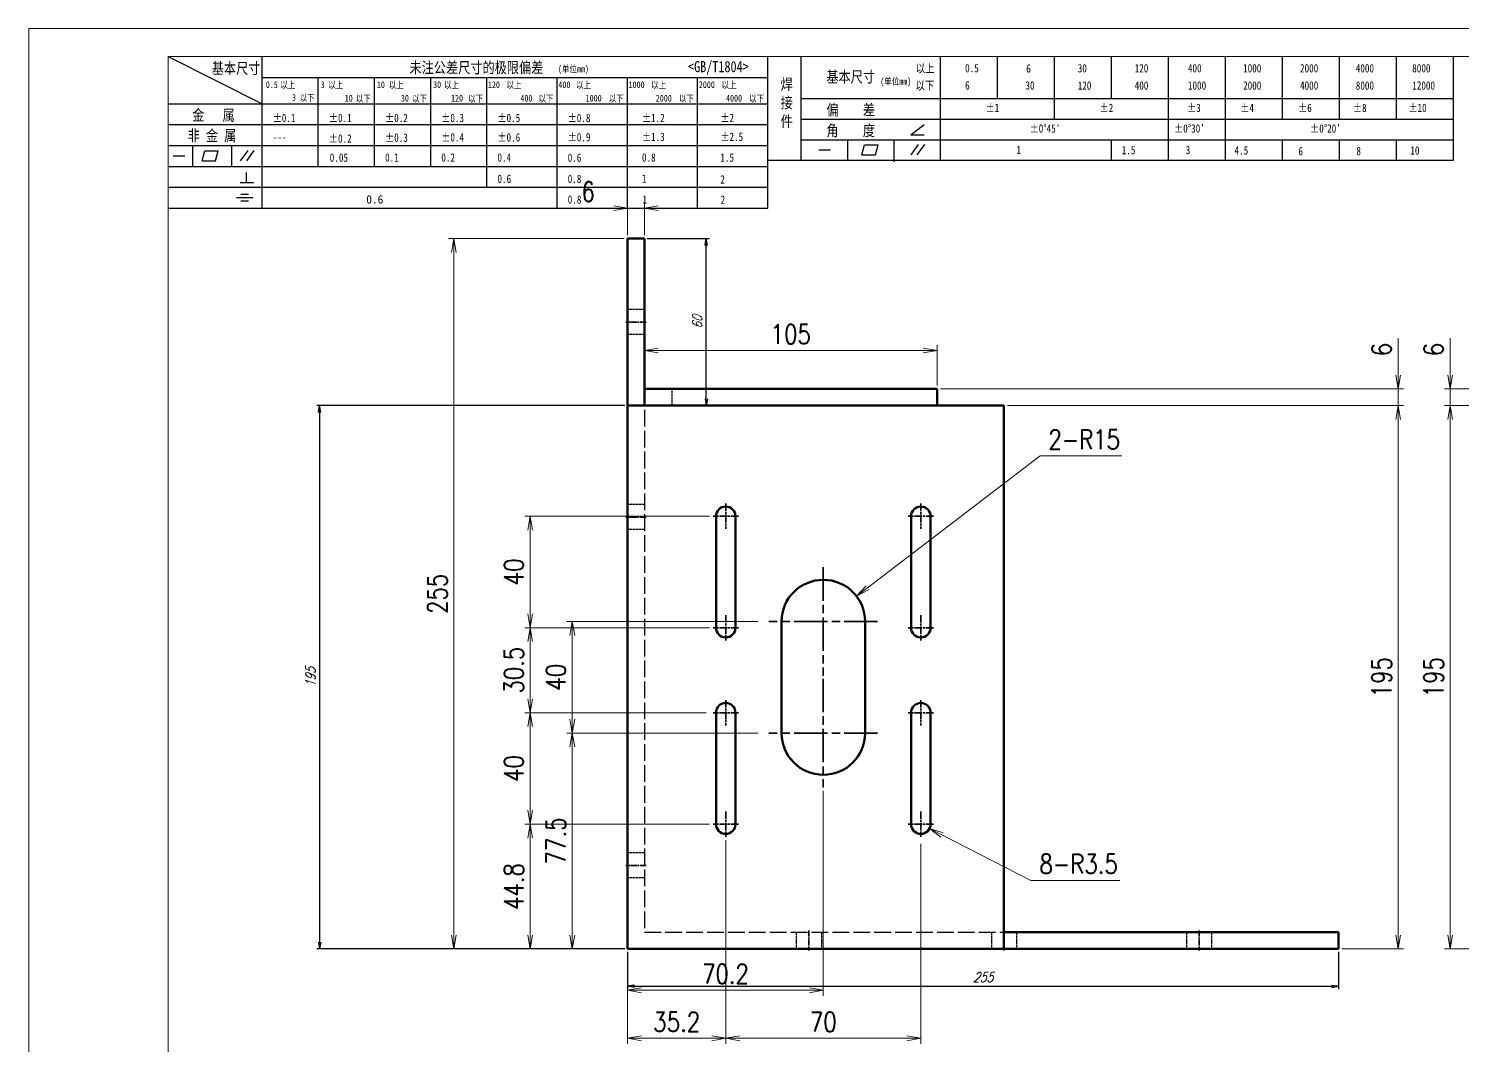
# Model space of a CAD drawing. Header units: millimetres. Extents: x 115 to 5146, y 57 to 1134.
# Drawn here: x 4272 to 4787, y 286 to 651 of the extents above; entities that cross this region are included whole.
import ezdxf

# ---------------------------------------------------------------- set-up
doc = ezdxf.new("R2010")
doc.units = ezdxf.units.MM
doc.header["$PDMODE"] = 35
doc.linetypes.add('AM_ISO02W050', pattern=[7.5, 6, -1.5])
doc.linetypes.add('AM_ISO08W050', pattern=[18, 12, -1.5, 3, -1.5])
for name, color, linetype, lineweight in [('CENTER', 2, 'AM_ISO08W050', 35), ('DIM', 3, 'Continuous', 25), ('DRAWING', 7, 'Continuous', 50), ('HIDDEN', 1, 'AM_ISO02W050', 25), ('图框', 7, 'Continuous', 18)]:
    doc.layers.add(name, color=color, linetype=linetype, lineweight=lineweight)
doc.layers.add('图\\M+19E79\\M+195B6\\M+18E9A', color=7, linetype='Continuous')
doc.layers.add('打印', color=7, linetype='Continuous', lineweight=15, plot=False)
doc.layers.add('打印-禁用', color=7, linetype='Continuous', lineweight=15, plot=False)
doc.styles.add('DIM', font='romans.shx', dxfattribs={"width": 0.8, "bigfont": 'bigfont.shx'})
doc.styles.get("Standard").update_dxf_attribs({"font": 'txt.shx', "width": 0.8, "oblique": 20, "bigfont": 'bigfont.shx'})
doc.styles.add('国标', font='simfang.ttf', dxfattribs={"width": 0.8})
doc.dimstyles.new('Lam1-1', dxfattribs={"dimtxt": 3.5, "dimasz": 2.5, "dimexe": 1, "dimexo": 1, "dimgap": 1.5, "dimtad": 1, "dimdsep": 46, "dimtxsty": 'Standard', "dimblk": 'OPEN', "dimcen": 0, "dimclrd": 3, "dimclre": 3, "dimclrt": 2, "dimadec": 0, "dimazin": 2, "dimtp": 0.1, "dimtm": 0.1, "dimtfac": 0.71, "dimtmove": 0, "dimatfit": 3, "dimldrblk": 'OPEN', "dimfxl": 0, "dimlwd": -1, "dimlwe": -1, "dimarcsym": 0})
doc.dimstyles.new('XR 1-2$0', dxfattribs={"dimscale": 2, "dimtxt": 3.5, "dimasz": 2.5, "dimexe": 1, "dimexo": 0.625, "dimgap": 1.2, "dimtad": 1, "dimdsep": 46, "dimtxsty": 'DIM', "dimblk": 'OPEN', "dimcen": 0, "dimclrd": 8, "dimclre": 8, "dimclrt": 2, "dimazin": 2, "dimtfac": 0.5, "dimtmove": 0, "dimatfit": 3, "dimldrblk": 'OPEN', "dimfxl": 0, "dimtolj": 2, "dimlwd": 13, "dimlwe": 13, "dimarcsym": 0})
doc.dimstyles.new('XR 1-2$4', dxfattribs={"dimscale": 2, "dimtxt": 3.5, "dimasz": 2.5, "dimexe": 1, "dimexo": 0.625, "dimgap": 1.2, "dimtad": 1, "dimtoh": 1, "dimdsep": 46, "dimtxsty": 'DIM', "dimblk": 'OPEN', "dimcen": 0, "dimclrd": 8, "dimclre": 8, "dimclrt": 2, "dimazin": 2, "dimtfac": 0.5, "dimtofl": 0, "dimtmove": 0, "dimatfit": 3, "dimldrblk": 'OPEN', "dimfxl": 0, "dimtolj": 2, "dimlwd": 18, "dimlwe": 18, "dimarcsym": 0})

# ---------------------------------------------------------------- blocks, each defined once
blk = doc.blocks.new('GZDEH零件A3图框V01版')
at = {"layer": '图\\M+19E79\\M+195B6\\M+18E9A', "color": 9}
for p, q in [((2882.49, -1554.46), (2899.37, -1562.92)), ((2899.37, -1581.67), (2899.37, -1554.46)), ((2990.09, -1581.67), (2990.09, -1554.46)), ((2996.09, -1573.08), (2996.09, -1554.46)), ((3021.09, -1561.98), (3021.09, -1554.46)), ((3031.31, -1561.98), (3031.31, -1554.46)), ((3041.53, -1561.98), (3041.53, -1554.46)), ((3051.75, -1561.98), (3051.75, -1554.46)), ((3061.98, -1561.98), (3061.98, -1554.46)), ((3072.2, -1561.98), (3072.2, -1554.46)), ((3082.42, -1561.98), (3082.42, -1554.46)), ((3092.64, -1561.98), (3092.64, -1554.46)), ((3102.86, -1561.98), (3102.86, -1554.46)), ((3113.09, -1573.08), (3113.09, -1554.46)), ((2899.37, -1558.24), (2990.09, -1558.24)), ((2909.45, -1574.17), (2909.45, -1558.24)), ((2919.53, -1574.17), (2919.53, -1558.24)), ((2929.61, -1574.17), (2929.61, -1558.24)), ((2939.69, -1577.92), (2939.69, -1558.24)), ((2952.29, -1581.67), (2952.29, -1558.24)), ((2964.89, -1581.67), (2964.89, -1558.24)), ((2977.49, -1581.67), (2977.49, -1558.24)), ((2882.49, -1562.92), (2990.09, -1562.92)), ((2996.09, -1561.98), (3113.09, -1561.98)), ((3021.09, -1573.08), (3021.09, -1561.98)), ((3041.53, -1565.68), (3041.53, -1561.98)), ((3061.98, -1573.08), (3061.98, -1561.98)), ((3072.2, -1573.08), (3072.2, -1561.98)), ((3082.42, -1565.68), (3082.42, -1561.98)), ((3092.64, -1565.68), (3092.64, -1561.98)), ((3102.86, -1565.68), (3102.86, -1561.98)), ((2996.09, -1565.68), (3113.09, -1565.68)), ((2882.49, -1566.67), (2990.09, -1566.67)), ((3015.75, -1568.51), (3018.15, -1566.66)), ((3015.75, -1568.51), (3018.15, -1568.51)), ((2882.49, -1570.42), (2990.09, -1570.42)), ((2886.92, -1574.12), (2886.92, -1570.42)), ((2888.59, -1573.16), (2889.07, -1571.37)), ((2889.07, -1571.37), (2891.48, -1571.37)), ((2891, -1573.16), (2891.48, -1571.37)), ((2893.91, -1574.12), (2893.91, -1570.42)), ((2895.52, -1573.16), (2896.85, -1571.3)), ((2896.6, -1573.16), (2897.94, -1571.3)), ((2996.09, -1569.38), (3113.09, -1569.38)), ((2999.26, -1571.23), (3001.32, -1571.23)), ((3004.42, -1573.08), (3004.42, -1569.38)), ((3006.97, -1572.12), (3007.45, -1570.33)), ((3007.45, -1570.33), (3009.86, -1570.33)), ((3009.39, -1572.12), (3009.86, -1570.33)), ((3012.75, -1573.08), (3012.75, -1569.38)), ((3015.81, -1572.12), (3017.15, -1570.26)), ((3016.89, -1572.12), (3018.23, -1570.26)), ((3051.75, -1573.08), (3051.75, -1569.38)), ((3082.42, -1573.08), (3082.42, -1569.48)), ((3092.64, -1573.08), (3092.64, -1569.38)), ((3102.86, -1573.08), (3102.86, -1569.38)), ((2883.43, -1572.27), (2885.49, -1572.27)), ((2888.59, -1573.16), (2891, -1573.16)), ((2990.09, -1573.08), (3113.09, -1573.08)), ((3006.97, -1572.12), (3009.39, -1572.12)), ((3012.75, -1573.33), (3012.75, -1573.08)), ((2882.49, -1574.17), (2990.09, -1574.17)), ((2896.58, -1577.05), (2896.58, -1575.28)), ((2882.49, -1577.92), (2990.09, -1577.92)), ((2895.42, -1577.05), (2897.81, -1577.05)), ((2882.49, -1581.67), (2990.09, -1581.67)), ((2894.79, -1579.77), (2897.77, -1579.77)), ((2895.57, -1579.17), (2896.92, -1579.17)), ((2895.57, -1580.37), (2896.93, -1580.37))]:
    blk.add_line(p, q, dxfattribs=at)
at = {"layer": '图框', "linetype": 'Continuous'}
for p, q in [((2882.49, -1554.46), (2882.49, -1832.96)), ((3272.49, -1554.46), (2882.49, -1554.46))]:
    blk.add_line(p, q, dxfattribs=at)
at = {"layer": '打印-禁用', "linetype": 'Continuous'}
for p, q in [((2857.49, -1549.46), (2857.49, -1846.46)), ((3277.49, -1549.46), (2857.49, -1549.46))]:
    blk.add_line(p, q, dxfattribs=at)
at = {"layer": '图\\M+19E79\\M+195B6\\M+18E9A', "color": 9, "style": '国标', "width": 0.8}
for s, height, p in [('基本尺寸', 2, (2890.33, -1557.58)), ('未注公差尺寸的极限偏差', 2, (2925.81, -1557.44)), ('<GB/T1804>', 2, (2975.78, -1557.27)), ('以上', 1.5, (3016.64, -1557.33)), ('0.5', 1.5, (3025.49, -1557.3)), ('6', 1.5, (3036.45, -1557.34)), ('30', 1.5, (3045.69, -1557.31)), ('120', 1.5, (3055.91, -1557.31)), ('400', 1.5, (3065.46, -1557.31)), ('1000', 1.5, (3075.36, -1557.31)), ('2000', 1.5, (3085.57, -1557.31)), ('4000', 1.5, (3095.57, -1557.31)), ('8000', 1.5, (3105.7, -1557.31)), ('基本尺寸', 2, (3000.6, -1559.1)), ('30', 1.2, (2930.04, -1560.11)), ('以下', 1.5, (3016.58, -1560.43)), ('6', 1.5, (3025.49, -1560.38)), ('30', 1.5, (3036.31, -1560.39)), ('120', 1.5, (3045.69, -1560.41)), ('400', 1.5, (3055.91, -1560.41)), ('1000', 1.5, (3065.46, -1560.41)), ('2000', 1.5, (3075.36, -1560.41)), ('4000', 1.5, (3085.57, -1560.41)), ('8000', 1.5, (3095.57, -1560.41)), ('12000', 1.5, (3105.7, -1560.41)), ('金   属', 2, (2886.82, -1565.98)), ('偏    差', 2, (3000.6, -1565.04)), ('±1', 1.5, (3029.16, -1564.42)), ('±2', 1.5, (3049.61, -1564.42)), ('±3', 1.5, (3065.3, -1564.42)), ('±4', 1.5, (3074.85, -1564.42)), ('±6', 1.5, (3085.22, -1564.42)), ('±8', 1.5, (3095.06, -1564.42)), ('±10', 1.5, (3105.02, -1564.42)), ('±0.1', 1.5, (2901.27, -1566.23)), ('±0.1', 1.5, (2911.35, -1566.23)), ('±0.2', 1.5, (2921.43, -1566.23)), ('±0.3', 1.5, (2931.51, -1566.23)), ('±0.5', 1.5, (2941.59, -1566.23)), ('±0.8', 1.5, (2954.19, -1566.23)), ('±1.2', 1.5, (2967.51, -1566.23)), ('±2', 1.5, (2981.58, -1566.23)), ('非 金 属', 2, (2886.02, -1569.65)), ('±0.2', 1.5, (2911.35, -1569.92)), ('±0.3', 1.5, (2921.43, -1569.77)), ('±0.4', 1.5, (2931.51, -1569.71)), ('±0.6', 1.5, (2941.59, -1569.71)), ('±0.9', 1.5, (2954.19, -1569.68)), ('±1.3', 1.5, (2967.51, -1569.62)), ('±2.5', 1.5, (2981.58, -1569.61)), ('角    度', 2, (3000.6, -1568.74)), ("±0%%D45'", 1.5, (3037.06, -1568.12)), ("±0%%D30'", 1.5, (3062.98, -1568.12)), ("±0%%D20'", 1.5, (3087.38, -1568.12)), ('---', 1.5, (2901.27, -1569.65)), ('1', 1.5, (3034.69, -1571.98)), ('1.5', 1.5, (3053.59, -1572.01)), ('3', 1.5, (3065.05, -1571.98)), ('4.5', 1.5, (3073.82, -1572.05)), ('6', 1.5, (3085.28, -1572.19)), ('8', 1.5, (3095.68, -1572.15)), ('10', 1.5, (3105.36, -1572.06)), ('0.1', 1.5, (2921.43, -1573.34)), ('0.2', 1.5, (2931.51, -1573.33)), ('0.4', 1.5, (2941.59, -1573.33)), ('0.6', 1.5, (2954.19, -1573.35)), ('0.8', 1.5, (2967.51, -1573.33)), ('1.5', 1.5, (2981.58, -1573.34)), ('0.6', 1.5, (2941.59, -1577.14)), ('0.8', 1.5, (2954.19, -1577.17)), ('1', 1.5, (2967.51, -1577.12)), ('2', 1.5, (2981.58, -1577.26)), ('0.8', 1.5, (2954.19, -1580.87)), ('1', 1.5, (2967.59, -1580.86)), ('2', 1.5, (2981.62, -1580.89))]:
    blk.add_text(s, height=height, dxfattribs=at).set_placement(p)
at = {"layer": '图\\M+19E79\\M+195B6\\M+18E9A', "color": 9, "lineweight": 15, "style": '国标', "width": 0.8}
for s, p in [('(单位mm)', (2952.44, -1557.27)), ('(单位mm)', (3010.27, -1559.51)), ('0.5', (2900.03, -1560.11)), ('以上', (2902.64, -1560.16)), ('以下', (2906.1, -1562.46)), ('3', (2909.88, -1560.11)), ('以上', (2911.25, -1560.16)), ('10', (2919.96, -1560.11)), ('以上', (2922.09, -1560.16)), ('以上', (2932.02, -1560.16)), ('120', (2939.88, -1560.11)), ('以上', (2943.21, -1560.16)), ('400', (2952.52, -1560.11)), ('以上', (2955.68, -1560.16)), ('1000', (2965.12, -1560.11)), ('以上', (2969.16, -1560.16)), ('2000', (2977.72, -1560.11)), ('以上', (2981.8, -1560.16)), ('3', (2904.73, -1562.41)), ('10', (2914.19, -1562.54)), ('以下', (2916.18, -1562.59)), ('30', (2924.27, -1562.54)), ('以下', (2926.26, -1562.59)), ('120', (2933.26, -1562.54)), ('以下', (2936.34, -1562.59)), ('400', (2945.7, -1562.54)), ('以下', (2948.94, -1562.59)), ('1000', (2957.41, -1562.54)), ('以下', (2961.54, -1562.59)), ('2000', (2969.99, -1562.54)), ('以下', (2974.14, -1562.59)), ('4000', (2982.59, -1562.54)), ('以下', (2986.74, -1562.59))]:
    blk.add_text(s, height=1.2, dxfattribs=at).set_placement(p)
at = {"layer": '图\\M+19E79\\M+195B6\\M+18E9A', "color": 9, "lineweight": 13, "style": '国标'}
blk.add_text('0.6', height=1.5, dxfattribs=at).set_placement((2918.05, -1580.85))
at = {"layer": '图\\M+19E79\\M+195B6\\M+18E9A', "color": 9, "style": '国标'}
for s, insert, char_height, width, attachment_point in [('焊\\P接\\P件', (2992.39, -1558.41), 2, 3.1877, 1), ('0.05', (2911.51, -1573.37), 1.5, 5.1982, 7)]:
    blk.add_mtext(s, dxfattribs=dict(at, insert=insert, char_height=char_height, width=width, attachment_point=attachment_point))
blk = doc.blocks.new('DEH A3')
at = {"layer": '图框'}
blk.add_blockref('GZDEH零件A3图框V01版', (-2857.49, 1846.46), dxfattribs=at)
blk = doc.blocks.new('_Open')
at = {"color": 0, "linetype": 'ByBlock', "lineweight": -2}
for p, q in [((-1, 0.17), (0, 0)), ((-1, -0.17), (0, 0)), ((0, 0), (-1, 0))]:
    blk.add_line(p, q, dxfattribs=at)
blk = doc.blocks.new('*D97')
at = {"layer": 'Defpoints', "color": 0, "transparency": 16777216}
for p in [(4782.5, 521.69), (4819.8, 521.69), (4816.8, 515.69)]:
    blk.add_point(p, dxfattribs=at)
at = {"layer": 'DIM', "color": 8, "lineweight": 13, "transparency": 16777216}
for p, q in [((4782.5, 526.69), (4782.5, 539.96)), ((4818.55, 521.69), (4780.5, 521.69)), ((4782.5, 515.69), (4782.5, 521.69)), ((4815.55, 515.69), (4780.5, 515.69)), ((4782.5, 510.69), (4782.5, 505.69))]:
    blk.add_line(p, q, dxfattribs=at)
at = {"layer": 'DIM', "color": 8, "linetype": 'ByBlock', "lineweight": 13, "transparency": 16777216, "xscale": 5, "yscale": 5, "zscale": 5}
for p, rotation in [((4782.5, 521.69), 270), ((4782.5, 515.69), 90)]:
    blk.add_blockref('_Open', p, dxfattribs=dict(at, rotation=rotation))
at = {"layer": 'DIM', "color": 2, "transparency": 16777216, "insert": (4776.6, 535.83), "char_height": 7, "attachment_point": 5, "rotation": 90, "style": 'DIM'}
blk.add_mtext('\\A2;6', dxfattribs=at)
blk = doc.blocks.new('*D98')
at = {"layer": 'Defpoints', "color": 0, "transparency": 16777216}
for p in [(4782.5, 515.69), (4816.8, 515.69), (4816.8, 320.69)]:
    blk.add_point(p, dxfattribs=at)
at = {"layer": 'DIM', "color": 8, "lineweight": 13, "transparency": 16777216}
for p, q in [((4815.55, 515.69), (4780.5, 515.69)), ((4782.5, 325.69), (4782.5, 510.69)), ((4815.55, 320.69), (4780.5, 320.69))]:
    blk.add_line(p, q, dxfattribs=at)
at = {"layer": 'DIM', "color": 8, "linetype": 'ByBlock', "lineweight": 13, "transparency": 16777216, "xscale": 5, "yscale": 5, "zscale": 5}
for p, rotation in [((4782.5, 515.69), 90), ((4782.5, 320.69), 270)]:
    blk.add_blockref('_Open', p, dxfattribs=dict(at, rotation=rotation))
at = {"layer": 'DIM', "color": 2, "transparency": 16777216, "insert": (4776.6, 418.19), "char_height": 7, "attachment_point": 5, "rotation": 90, "style": 'DIM'}
blk.add_mtext('\\A2;195', dxfattribs=at)
blk = doc.blocks.new('*D103')
at = {"layer": 'Defpoints', "color": 0, "transparency": 16777216}
for p in [(4522.58, 360.94), (4487.38, 320.69), (4487.38, 288.62)]:
    blk.add_point(p, dxfattribs=at)
at = {"layer": 'DIM', "color": 8, "lineweight": 13, "transparency": 16777216}
for p, q in [((4522.58, 359.69), (4522.58, 286.62)), ((4487.38, 319.44), (4487.38, 286.62)), ((4517.58, 288.62), (4492.38, 288.62))]:
    blk.add_line(p, q, dxfattribs=at)
at = {"layer": 'DIM', "color": 8, "linetype": 'ByBlock', "lineweight": 13, "transparency": 16777216, "xscale": 5, "yscale": 5, "zscale": 5, "rotation": 180}
blk.add_blockref('_Open', (4487.38, 288.62), dxfattribs=at)
at = {"layer": 'DIM', "color": 8, "linetype": 'ByBlock', "lineweight": 13, "transparency": 16777216, "xscale": 5, "yscale": 5, "zscale": 5}
blk.add_blockref('_Open', (4522.58, 288.62), dxfattribs=at)
at = {"layer": 'DIM', "color": 2, "transparency": 16777216, "insert": (4504.98, 294.52), "char_height": 7, "attachment_point": 5, "style": 'DIM'}
blk.add_mtext('\\A2;35.2', dxfattribs=at)
blk = doc.blocks.new('*D104')
at = {"layer": 'Defpoints', "color": 0, "transparency": 16777216}
for p in [(4522.58, 359.69), (4592.58, 359.69), (4592.58, 288.62)]:
    blk.add_point(p, dxfattribs=at)
at = {"layer": 'DIM', "color": 8, "lineweight": 13, "transparency": 16777216}
for p, q in [((4522.58, 358.44), (4522.58, 286.62)), ((4592.58, 358.44), (4592.58, 286.62)), ((4527.58, 288.62), (4587.58, 288.62))]:
    blk.add_line(p, q, dxfattribs=at)
at = {"layer": 'DIM', "color": 8, "linetype": 'ByBlock', "lineweight": 13, "transparency": 16777216, "xscale": 5, "yscale": 5, "zscale": 5, "rotation": 180}
blk.add_blockref('_Open', (4522.58, 288.62), dxfattribs=at)
at = {"layer": 'DIM', "color": 8, "linetype": 'ByBlock', "lineweight": 13, "transparency": 16777216, "xscale": 5, "yscale": 5, "zscale": 5}
blk.add_blockref('_Open', (4592.58, 288.62), dxfattribs=at)
at = {"layer": 'DIM', "color": 2, "transparency": 16777216, "insert": (4557.58, 294.52), "char_height": 7, "attachment_point": 5, "style": 'DIM'}
blk.add_mtext('\\A2;70', dxfattribs=at)
blk = doc.blocks.new('*D105')
at = {"layer": 'Defpoints', "color": 0, "transparency": 16777216}
for p in [(4518.03, 365.49), (4452.44, 320.69), (4487.38, 320.69)]:
    blk.add_point(p, dxfattribs=at)
at = {"layer": 'DIM', "color": 8, "lineweight": 13, "transparency": 16777216}
for p, q in [((4516.78, 365.49), (4450.44, 365.49)), ((4452.44, 360.49), (4452.44, 325.69)), ((4486.13, 320.69), (4450.44, 320.69))]:
    blk.add_line(p, q, dxfattribs=at)
at = {"layer": 'DIM', "color": 8, "linetype": 'ByBlock', "lineweight": 13, "transparency": 16777216, "xscale": 5, "yscale": 5, "zscale": 5}
for p, rotation in [((4452.44, 365.49), 90), ((4452.44, 320.69), 270)]:
    blk.add_blockref('_Open', p, dxfattribs=dict(at, rotation=rotation))
at = {"layer": 'DIM', "color": 2, "transparency": 16777216, "insert": (4446.54, 343.09), "char_height": 7, "attachment_point": 5, "rotation": 90, "style": 'DIM'}
blk.add_mtext('\\A2;44.8', dxfattribs=at)
blk = doc.blocks.new('*D106')
at = {"layer": 'Defpoints', "color": 0, "transparency": 16777216}
for p in [(4452.44, 405.49), (4516.78, 405.49), (4516.78, 365.49)]:
    blk.add_point(p, dxfattribs=at)
at = {"layer": 'DIM', "color": 8, "lineweight": 13, "transparency": 16777216}
for p, q in [((4515.53, 405.49), (4450.44, 405.49)), ((4452.44, 370.49), (4452.44, 400.49)), ((4515.53, 365.49), (4450.44, 365.49))]:
    blk.add_line(p, q, dxfattribs=at)
at = {"layer": 'DIM', "color": 8, "linetype": 'ByBlock', "lineweight": 13, "transparency": 16777216, "xscale": 5, "yscale": 5, "zscale": 5}
for p, rotation in [((4452.44, 405.49), 90), ((4452.44, 365.49), 270)]:
    blk.add_blockref('_Open', p, dxfattribs=dict(at, rotation=rotation))
at = {"layer": 'DIM', "color": 2, "transparency": 16777216, "insert": (4446.54, 385.49), "char_height": 7, "attachment_point": 5, "rotation": 90, "style": 'DIM'}
blk.add_mtext('\\A2;40', dxfattribs=at)
blk = doc.blocks.new('*D107')
at = {"layer": 'Defpoints', "color": 0, "transparency": 16777216}
for p in [(4557.58, 378.69), (4487.38, 320.69), (4487.38, 305.85)]:
    blk.add_point(p, dxfattribs=at)
at = {"layer": 'DIM', "color": 8, "lineweight": 13, "transparency": 16777216}
for p, q in [((4557.58, 377.44), (4557.58, 303.85)), ((4487.38, 319.44), (4487.38, 303.85)), ((4552.58, 305.85), (4492.38, 305.85))]:
    blk.add_line(p, q, dxfattribs=at)
at = {"layer": 'DIM', "color": 8, "linetype": 'ByBlock', "lineweight": 13, "transparency": 16777216, "xscale": 5, "yscale": 5, "zscale": 5, "rotation": 180}
blk.add_blockref('_Open', (4487.38, 305.85), dxfattribs=at)
at = {"layer": 'DIM', "color": 8, "linetype": 'ByBlock', "lineweight": 13, "transparency": 16777216, "xscale": 5, "yscale": 5, "zscale": 5}
blk.add_blockref('_Open', (4557.58, 305.85), dxfattribs=at)
at = {"layer": 'DIM', "color": 2, "transparency": 16777216, "insert": (4522.48, 311.75), "char_height": 7, "attachment_point": 5, "style": 'DIM'}
blk.add_mtext('\\A2;70.2', dxfattribs=at)
blk = doc.blocks.new('*D108')
at = {"layer": 'Defpoints', "color": 0, "transparency": 16777216}
for p in [(4532.88, 398.19), (4467.52, 320.69), (4487.38, 320.69)]:
    blk.add_point(p, dxfattribs=at)
at = {"layer": 'DIM', "color": 8, "lineweight": 13, "transparency": 16777216}
for p, q in [((4531.63, 398.19), (4465.52, 398.19)), ((4467.52, 393.19), (4467.52, 325.69)), ((4486.13, 320.69), (4465.52, 320.69))]:
    blk.add_line(p, q, dxfattribs=at)
at = {"layer": 'DIM', "color": 8, "linetype": 'ByBlock', "lineweight": 13, "transparency": 16777216, "xscale": 5, "yscale": 5, "zscale": 5}
for p, rotation in [((4467.52, 398.19), 90), ((4467.52, 320.69), 270)]:
    blk.add_blockref('_Open', p, dxfattribs=dict(at, rotation=rotation))
at = {"layer": 'DIM', "color": 2, "transparency": 16777216, "insert": (4461.62, 359.44), "char_height": 7, "attachment_point": 5, "rotation": 90, "style": 'DIM'}
blk.add_mtext('\\A2;77.5', dxfattribs=at)
blk = doc.blocks.new('*D109')
at = {"layer": 'Defpoints', "color": 0, "transparency": 16777216}
for p in [(4467.52, 438.19), (4535.38, 438.19), (4535.38, 398.19)]:
    blk.add_point(p, dxfattribs=at)
at = {"layer": 'DIM', "color": 8, "lineweight": 13, "transparency": 16777216}
for p, q in [((4534.13, 438.19), (4465.52, 438.19)), ((4467.52, 403.19), (4467.52, 433.19)), ((4534.13, 398.19), (4465.52, 398.19))]:
    blk.add_line(p, q, dxfattribs=at)
at = {"layer": 'DIM', "color": 8, "linetype": 'ByBlock', "lineweight": 13, "transparency": 16777216, "xscale": 5, "yscale": 5, "zscale": 5}
for p, rotation in [((4467.52, 438.19), 90), ((4467.52, 398.19), 270)]:
    blk.add_blockref('_Open', p, dxfattribs=dict(at, rotation=rotation))
at = {"layer": 'DIM', "color": 2, "transparency": 16777216, "insert": (4461.62, 418.19), "char_height": 7, "attachment_point": 5, "rotation": 90, "style": 'DIM'}
blk.add_mtext('\\A2;40', dxfattribs=at)
blk = doc.blocks.new('*D110')
at = {"layer": 'Defpoints', "color": 0, "transparency": 16777216}
for p in [(4452.44, 435.99), (4518.03, 435.99), (4516.78, 405.49)]:
    blk.add_point(p, dxfattribs=at)
at = {"layer": 'DIM', "color": 8, "lineweight": 13, "transparency": 16777216}
for p, q in [((4516.78, 435.99), (4450.44, 435.99)), ((4452.44, 410.49), (4452.44, 430.99)), ((4515.53, 405.49), (4450.44, 405.49))]:
    blk.add_line(p, q, dxfattribs=at)
at = {"layer": 'DIM', "color": 8, "linetype": 'ByBlock', "lineweight": 13, "transparency": 16777216, "xscale": 5, "yscale": 5, "zscale": 5}
for p, rotation in [((4452.44, 435.99), 90), ((4452.44, 405.49), 270)]:
    blk.add_blockref('_Open', p, dxfattribs=dict(at, rotation=rotation))
at = {"layer": 'DIM', "color": 2, "transparency": 16777216, "insert": (4446.54, 420.74), "char_height": 7, "attachment_point": 5, "rotation": 90, "style": 'DIM'}
blk.add_mtext('\\A2;30.5', dxfattribs=at)
blk = doc.blocks.new('*D111')
at = {"layer": 'Defpoints', "color": 0, "transparency": 16777216}
for p in [(4452.44, 475.99), (4518.03, 475.99), (4518.03, 435.99)]:
    blk.add_point(p, dxfattribs=at)
at = {"layer": 'DIM', "color": 8, "lineweight": 13, "transparency": 16777216}
for p, q in [((4516.78, 475.99), (4450.44, 475.99)), ((4452.44, 440.99), (4452.44, 470.99)), ((4516.78, 435.99), (4450.44, 435.99))]:
    blk.add_line(p, q, dxfattribs=at)
at = {"layer": 'DIM', "color": 8, "linetype": 'ByBlock', "lineweight": 13, "transparency": 16777216, "xscale": 5, "yscale": 5, "zscale": 5}
for p, rotation in [((4452.44, 475.99), 90), ((4452.44, 435.99), 270)]:
    blk.add_blockref('_Open', p, dxfattribs=dict(at, rotation=rotation))
at = {"layer": 'DIM', "color": 2, "transparency": 16777216, "insert": (4446.54, 455.99), "char_height": 7, "attachment_point": 5, "rotation": 90, "style": 'DIM'}
blk.add_mtext('\\A2;40', dxfattribs=at)
blk = doc.blocks.new('*D112')
at = {"layer": 'Defpoints', "color": 0, "transparency": 16777216}
for p in [(4622.38, 515.69), (4742.38, 320.69), (4763.8, 320.69)]:
    blk.add_point(p, dxfattribs=at)
at = {"layer": 'DIM', "color": 8, "lineweight": 13, "transparency": 16777216}
for p, q in [((4623.63, 515.69), (4765.8, 515.69)), ((4763.8, 510.69), (4763.8, 325.69)), ((4743.63, 320.69), (4765.8, 320.69))]:
    blk.add_line(p, q, dxfattribs=at)
at = {"layer": 'DIM', "color": 8, "linetype": 'ByBlock', "lineweight": 13, "transparency": 16777216, "xscale": 5, "yscale": 5, "zscale": 5}
for p, rotation in [((4763.8, 515.69), 90), ((4763.8, 320.69), 270)]:
    blk.add_blockref('_Open', p, dxfattribs=dict(at, rotation=rotation))
at = {"layer": 'DIM', "color": 2, "transparency": 16777216, "insert": (4757.9, 418.19), "char_height": 7, "attachment_point": 5, "rotation": 90, "style": 'DIM'}
blk.add_mtext('\\A2;195', dxfattribs=at)
blk = doc.blocks.new('*D113')
at = {"layer": 'Defpoints', "color": 0, "transparency": 16777216}
for p in [(4598.38, 521.69), (4763.8, 521.69), (4622.38, 515.69)]:
    blk.add_point(p, dxfattribs=at)
at = {"layer": 'DIM', "color": 8, "lineweight": 13, "transparency": 16777216}
for p, q in [((4763.8, 526.69), (4763.8, 539.96)), ((4599.63, 521.69), (4765.8, 521.69)), ((4763.8, 515.69), (4763.8, 521.69)), ((4623.63, 515.69), (4765.8, 515.69)), ((4763.8, 510.69), (4763.8, 505.69))]:
    blk.add_line(p, q, dxfattribs=at)
at = {"layer": 'DIM', "color": 8, "linetype": 'ByBlock', "lineweight": 13, "transparency": 16777216, "xscale": 5, "yscale": 5, "zscale": 5}
for p, rotation in [((4763.8, 521.69), 270), ((4763.8, 515.69), 90)]:
    blk.add_blockref('_Open', p, dxfattribs=dict(at, rotation=rotation))
at = {"layer": 'DIM', "color": 2, "transparency": 16777216, "insert": (4757.9, 535.83), "char_height": 7, "attachment_point": 5, "rotation": 90, "style": 'DIM'}
blk.add_mtext('\\A2;6', dxfattribs=at)
blk = doc.blocks.new('*D114')
at = {"layer": 'Defpoints', "color": 0, "transparency": 16777216}
for p in [(4493.38, 535.44), (4493.38, 521.69), (4598.38, 521.69)]:
    blk.add_point(p, dxfattribs=at)
at = {"layer": 'DIM', "color": 8, "lineweight": 13, "transparency": 16777216}
for p, q in [((4493.38, 522.94), (4493.38, 537.44)), ((4593.38, 535.44), (4498.38, 535.44)), ((4598.38, 522.94), (4598.38, 537.44))]:
    blk.add_line(p, q, dxfattribs=at)
at = {"layer": 'DIM', "color": 8, "linetype": 'ByBlock', "lineweight": 13, "transparency": 16777216, "xscale": 5, "yscale": 5, "zscale": 5, "rotation": 180}
blk.add_blockref('_Open', (4493.38, 535.44), dxfattribs=at)
at = {"layer": 'DIM', "color": 8, "linetype": 'ByBlock', "lineweight": 13, "transparency": 16777216, "xscale": 5, "yscale": 5, "zscale": 5}
blk.add_blockref('_Open', (4598.38, 535.44), dxfattribs=at)
at = {"layer": 'DIM', "color": 2, "transparency": 16777216, "insert": (4545.88, 541.34), "char_height": 7, "attachment_point": 5, "style": 'DIM'}
blk.add_mtext('\\A2;105', dxfattribs=at)
blk = doc.blocks.new('*D115')
at = {"layer": 'Defpoints', "color": 0, "transparency": 16777216}
for p in [(4487.38, 586.58), (4487.38, 575.69), (4493.38, 575.69)]:
    blk.add_point(p, dxfattribs=at)
at = {"layer": 'DIM', "color": 8, "lineweight": 13, "transparency": 16777216}
for p, q in [((4482.38, 586.58), (4469.11, 586.58)), ((4487.38, 576.94), (4487.38, 588.58)), ((4493.38, 586.58), (4487.38, 586.58)), ((4493.38, 576.94), (4493.38, 588.58)), ((4498.38, 586.58), (4503.38, 586.58))]:
    blk.add_line(p, q, dxfattribs=at)
at = {"layer": 'DIM', "color": 8, "linetype": 'ByBlock', "lineweight": 13, "transparency": 16777216, "xscale": 5, "yscale": 5, "zscale": 5}
blk.add_blockref('_Open', (4487.38, 586.58), dxfattribs=at)
at = {"layer": 'DIM', "color": 8, "linetype": 'ByBlock', "lineweight": 13, "transparency": 16777216, "xscale": 5, "yscale": 5, "zscale": 5, "rotation": 180}
blk.add_blockref('_Open', (4493.38, 586.58), dxfattribs=at)
at = {"layer": 'DIM', "color": 2, "transparency": 16777216, "insert": (4473.25, 592.48), "char_height": 7, "attachment_point": 5, "style": 'DIM'}
blk.add_mtext('\\A2;6', dxfattribs=at)
blk = doc.blocks.new('*D116')
at = {"layer": 'Defpoints', "color": 0, "transparency": 16777216}
for p in [(4487.38, 575.69), (4425.05, 320.69), (4487.38, 320.69)]:
    blk.add_point(p, dxfattribs=at)
at = {"layer": 'DIM', "color": 8, "lineweight": 13, "transparency": 16777216}
for p, q in [((4486.13, 575.69), (4423.05, 575.69)), ((4425.05, 570.69), (4425.05, 325.69)), ((4486.13, 320.69), (4423.05, 320.69))]:
    blk.add_line(p, q, dxfattribs=at)
at = {"layer": 'DIM', "color": 8, "linetype": 'ByBlock', "lineweight": 13, "transparency": 16777216, "xscale": 5, "yscale": 5, "zscale": 5}
for p, rotation in [((4425.05, 575.69), 90), ((4425.05, 320.69), 270)]:
    blk.add_blockref('_Open', p, dxfattribs=dict(at, rotation=rotation))
at = {"layer": 'DIM', "color": 2, "transparency": 16777216, "insert": (4419.15, 448.19), "char_height": 7, "attachment_point": 5, "rotation": 90, "style": 'DIM'}
blk.add_mtext('\\A2;255', dxfattribs=at)
blk = doc.blocks.new('*D117')
at = {"layer": 'Defpoints', "color": 0, "transparency": 16777216}
for p in [(4592.58, 365.49), (4595.7, 363.9)]:
    blk.add_point(p, dxfattribs=at)
at = {"layer": 'DIM', "color": 8, "lineweight": 18, "transparency": 16777216}
for p in [(4600.15, 361.62), (4664, 345.32)]:
    blk.add_line(p, (4632, 345.32), dxfattribs=at)
at = {"layer": 'DIM', "color": 8, "linetype": 'ByBlock', "lineweight": 18, "transparency": 16777216, "xscale": 5, "yscale": 5, "zscale": 5, "rotation": 152.8968544950506}
blk.add_blockref('_Open', (4595.7, 363.9), dxfattribs=at)
at = {"layer": 'DIM', "color": 2, "transparency": 16777216, "insert": (4649.2, 351.22), "char_height": 7, "attachment_point": 5, "style": 'DIM'}
blk.add_mtext('\\A2;\\A2;8-R3.5', dxfattribs=at)
blk = doc.blocks.new('*D118')
at = {"layer": 'Defpoints', "color": 0, "transparency": 16777216}
for p in [(4569.49, 447.31), (4557.58, 438.19)]:
    blk.add_point(p, dxfattribs=at)
at = {"layer": 'DIM', "color": 8, "lineweight": 18, "transparency": 16777216}
for p in [(4573.47, 450.34), (4664.66, 497.66)]:
    blk.add_line(p, (4635.33, 497.66), dxfattribs=at)
at = {"layer": 'DIM', "color": 8, "linetype": 'ByBlock', "lineweight": 18, "transparency": 16777216, "xscale": 5, "yscale": 5, "zscale": 5, "rotation": 217.4123041716289}
blk.add_blockref('_Open', (4569.49, 447.31), dxfattribs=at)
at = {"layer": 'DIM', "color": 2, "transparency": 16777216, "insert": (4651.2, 503.56), "char_height": 7, "attachment_point": 5, "style": 'DIM'}
blk.add_mtext('\\A2;\\A2;2-R15', dxfattribs=at)
blk = doc.blocks.new('*D143')
at = {"color": 3, "transparency": 16777216}
for p, q in [((4487.38, 319.69), (4487.38, 306.31)), ((4742.38, 319.69), (4742.38, 306.31)), ((4489.88, 307.31), (4739.88, 307.31))]:
    blk.add_line(p, q, dxfattribs=at)
at = {"layer": 'Defpoints', "color": 0, "transparency": 16777216}
for p in [(4487.38, 320.69), (4742.38, 320.69), (4742.38, 307.31)]:
    blk.add_point(p, dxfattribs=at)
at = {"color": 3, "transparency": 16777216, "xscale": 2.5, "yscale": 2.5, "zscale": 2.5, "rotation": 180}
blk.add_blockref('_Open', (4487.38, 307.31), dxfattribs=at)
at = {"color": 3, "transparency": 16777216, "xscale": 2.5, "yscale": 2.5, "zscale": 2.5}
blk.add_blockref('_Open', (4742.38, 307.31), dxfattribs=at)
at = {"color": 2, "transparency": 16777216, "insert": (4614.88, 310.56), "char_height": 3.5, "attachment_point": 5}
blk.add_mtext('255', dxfattribs=at)
blk = doc.blocks.new('*D147')
at = {"color": 3, "transparency": 16777216}
for p, q in [((4494.38, 575.69), (4516.6, 575.69)), ((4515.6, 518.19), (4515.6, 573.19)), ((4494.38, 515.69), (4516.6, 515.69))]:
    blk.add_line(p, q, dxfattribs=at)
at = {"layer": 'Defpoints', "color": 0, "transparency": 16777216}
for p in [(4493.38, 575.69), (4515.6, 575.69), (4493.38, 515.69)]:
    blk.add_point(p, dxfattribs=at)
at = {"color": 3, "transparency": 16777216, "xscale": 2.5, "yscale": 2.5, "zscale": 2.5}
for p, rotation in [((4515.6, 575.69), 90), ((4515.6, 515.69), 270)]:
    blk.add_blockref('_Open', p, dxfattribs=dict(at, rotation=rotation))
at = {"color": 2, "transparency": 16777216, "insert": (4512.35, 545.69), "char_height": 3.5, "attachment_point": 5, "rotation": 90}
blk.add_mtext('60', dxfattribs=at)
blk = doc.blocks.new('*D150')
at = {"color": 3, "transparency": 16777216}
for p, q in [((4486.38, 515.69), (4375.85, 515.69)), ((4376.85, 513.19), (4376.85, 323.19)), ((4486.38, 320.69), (4375.85, 320.69))]:
    blk.add_line(p, q, dxfattribs=at)
at = {"layer": 'Defpoints', "color": 0, "transparency": 16777216}
for p in [(4487.38, 515.69), (4376.85, 320.69), (4487.38, 320.69)]:
    blk.add_point(p, dxfattribs=at)
at = {"color": 3, "transparency": 16777216, "xscale": 2.5, "yscale": 2.5, "zscale": 2.5}
for p, rotation in [((4376.85, 515.69), 90), ((4376.85, 320.69), 270)]:
    blk.add_blockref('_Open', p, dxfattribs=dict(at, rotation=rotation))
at = {"color": 2, "transparency": 16777216, "insert": (4373.6, 418.19), "char_height": 3.5, "attachment_point": 5, "rotation": 90}
blk.add_mtext('195', dxfattribs=at)

msp = doc.modelspace()

# ---------------------------------------------------------------- linework, layer by layer
at = {"layer": 'CENTER', "ltscale": 0.180015}
for p, q in [((4493.98, 545.693), (4486.779, 545.693)), ((4493.98, 475.693), (4486.779, 475.693)), ((4493.98, 350.693), (4486.779, 350.693)), ((4552.38, 327.293), (4552.38, 320.092)), ((4622.38, 327.293), (4622.38, 320.092)), ((4692.38, 327.293), (4692.38, 320.092))]:
    msp.add_line(p, q, dxfattribs=at)
at = {"layer": 'CENTER', "ltscale": 0.2275}
for p, q in [((4522.58, 480.543), (4522.58, 471.443)), ((4592.58, 480.543), (4592.58, 471.443)), ((4527.13, 475.993), (4518.03, 475.993)), ((4522.58, 440.543), (4522.58, 431.443)), ((4592.58, 440.543), (4592.58, 431.443)), ((4527.13, 435.993), (4518.03, 435.993)), ((4522.58, 410.043), (4522.58, 400.943)), ((4592.58, 410.043), (4592.58, 400.943)), ((4527.13, 405.493), (4518.03, 405.493)), ((4527.13, 365.493), (4518.03, 365.493)), ((4522.58, 370.043), (4522.58, 360.943)), ((4592.58, 370.043), (4592.58, 360.943))]:
    msp.add_line(p, q, dxfattribs=at)
at = {"layer": 'CENTER', "ltscale": 0.227499}
for p, q in [((4597.13, 475.993), (4588.03, 475.993)), ((4597.13, 435.993), (4588.03, 435.993)), ((4597.13, 405.493), (4588.03, 405.493)), ((4597.13, 365.493), (4588.03, 365.493))]:
    msp.add_line(p, q, dxfattribs=at)
at = {"layer": 'CENTER'}
for p, q in [((4557.58, 457.693), (4557.58, 418.693)), ((4577.08, 438.193), (4538.08, 438.193)), ((4557.58, 417.693), (4557.58, 378.693)), ((4577.08, 398.193), (4538.08, 398.193))]:
    msp.add_line(p, q, dxfattribs=at)
at = {"layer": 'DRAWING'}
for p, q in [((4487.38, 515.693), (4487.38, 575.693)), ((4493.38, 575.693), (4493.38, 521.693)), ((4493.38, 521.693), (4598.38, 521.693)), ((4487.38, 515.693), (4487.38, 320.693)), ((4487.38, 515.693), (4622.38, 515.693)), ((4622.38, 320.693), (4622.38, 515.693)), ((4519.08, 435.993), (4519.08, 475.993)), ((4526.08, 475.993), (4526.08, 435.993)), ((4589.08, 435.993), (4589.08, 475.993)), ((4596.08, 475.993), (4596.08, 435.993)), ((4542.58, 398.193), (4542.58, 438.193)), ((4572.58, 438.193), (4572.58, 398.193)), ((4519.08, 365.493), (4519.08, 405.493)), ((4526.08, 405.493), (4526.08, 365.493)), ((4589.08, 365.493), (4589.08, 405.493)), ((4596.08, 405.493), (4596.08, 365.493)), ((4622.38, 326.693), (4742.38, 326.693)), ((4742.38, 320.693), (4487.38, 320.693)), ((4622.38, 320.693), (4487.38, 320.693))]:
    msp.add_line(p, q, dxfattribs=at)
at = {"layer": 'DRAWING', "ltscale": 0.15}
for p, q in [((4487.38, 575.693), (4493.38, 575.693)), ((4493.38, 515.693), (4493.38, 521.693)), ((4598.38, 515.693), (4598.38, 521.693)), ((4742.38, 326.693), (4742.38, 320.693))]:
    msp.add_line(p, q, dxfattribs=at)
at = {"layer": 'DRAWING'}
for centre, radius, start, end in [((4522.58, 475.993), 3.5, 0, 180), ((4592.58, 475.993), 3.5, 0, 180), ((4557.58, 438.193), 15, 0, 180), ((4522.58, 435.993), 3.5, 180, 0), ((4592.58, 435.993), 3.5, 180, 0), ((4522.58, 405.493), 3.5, 0, 180), ((4592.58, 405.493), 3.5, 0, 180), ((4557.58, 398.193), 15, 180, 0), ((4522.58, 365.493), 3.5, 180, 0), ((4592.58, 365.493), 3.5, 180, 0)]:
    msp.add_arc(centre, radius, start, end, dxfattribs=at)
at = {"layer": 'HIDDEN', "ltscale": 0.15}
for p, q in [((4493.38, 550.193), (4487.38, 550.193)), ((4493.38, 541.193), (4487.38, 541.193)), ((4503.38, 515.693), (4503.38, 521.693)), ((4493.38, 480.193), (4487.38, 480.193)), ((4493.38, 471.193), (4487.38, 471.193)), ((4493.38, 355.193), (4487.38, 355.193)), ((4493.38, 346.193), (4487.38, 346.193)), ((4547.88, 326.693), (4547.88, 320.693)), ((4547.88, 326.693), (4547.88, 320.693)), ((4556.88, 326.693), (4556.88, 320.693)), ((4556.88, 326.693), (4556.88, 320.693)), ((4617.88, 326.693), (4617.88, 320.693)), ((4617.88, 326.693), (4617.88, 320.693)), ((4626.88, 326.693), (4626.88, 320.693)), ((4626.88, 326.693), (4626.88, 320.693)), ((4687.88, 326.693), (4687.88, 320.693)), ((4687.88, 326.693), (4687.88, 320.693)), ((4696.88, 326.693), (4696.88, 320.693)), ((4696.88, 326.693), (4696.88, 320.693))]:
    msp.add_line(p, q, dxfattribs=at)
at = {"layer": 'HIDDEN'}
for p, q in [((4493.38, 521.693), (4493.38, 326.693)), ((4487.38, 320.693), (4487.38, 515.693)), ((4493.38, 515.693), (4598.38, 515.693)), ((4493.38, 326.693), (4622.38, 326.693))]:
    msp.add_line(p, q, dxfattribs=at)
at = {"layer": '打印'}
msp.add_lwpolyline([(4272.469, 650.997), (5112.469, 650.997), (5112.469, 56.997), (4272.469, 56.997)], close=True, dxfattribs=at)

# ---------------------------------------------------------------- block references
at = {"layer": '图框', "xscale": 2, "yscale": 2, "zscale": 2}
msp.add_blockref('DEH A3', (4272.469, 56.997), dxfattribs=at)

# ---------------------------------------------------------------- dimensions: what is measured, and where the dimension line sits
at = {"color": 7}
for base, p1, p2, picture, middle in [((4515.601, 575.693), (4493.38, 515.693), (4493.38, 575.693), '*D147', (4512.351, 545.693)), ((4376.854, 320.693), (4487.38, 515.693), (4487.38, 320.693), '*D150', (4373.604, 418.193))]:
    dim = msp.add_linear_dim(base=base, p1=p1, p2=p2, angle=90, dimstyle='Lam1-1', override={"dimarcsym": 1}, dxfattribs=at)
    dim.commit()
    dim.dimension.update_dxf_attribs({"geometry": picture, "text_midpoint": middle})
dim = msp.add_linear_dim(base=(4742.38, 307.313), p1=(4487.38, 320.693), p2=(4742.38, 320.693), dimstyle='Lam1-1', override={"dimarcsym": 1}, dxfattribs=at)
dim.commit()
dim.dimension.update_dxf_attribs({"geometry": '*D143', "text_midpoint": (4614.88, 310.563)})
at = {"layer": 'DIM'}
for base, p1, p2, picture, middle in [((4487.38, 586.577), (4493.38, 575.693), (4487.38, 575.693), '*D115', (4473.246, 592.477)), ((4493.38, 535.435), (4598.38, 521.693), (4493.38, 521.693), '*D114', (4545.88, 541.335)), ((4487.38, 305.848), (4557.58, 378.693), (4487.38, 320.693), '*D107', (4522.48, 311.748)), ((4487.38, 288.618), (4522.58, 360.943), (4487.38, 320.693), '*D103', (4504.98, 294.518)), ((4592.58, 288.618), (4522.58, 359.693), (4592.58, 359.693), '*D104', (4557.58, 294.518))]:
    dim = msp.add_linear_dim(base=base, p1=p1, p2=p2, dimstyle='XR 1-2$0', dxfattribs=at)
    dim.commit()
    dim.dimension.update_dxf_attribs({"geometry": picture, "text_midpoint": middle})
for base, p1, p2, picture, middle in [((4425.05, 320.693), (4487.38, 575.693), (4487.38, 320.693), '*D116', (4419.15, 448.193)), ((4763.798, 521.693), (4622.38, 515.693), (4598.38, 521.693), '*D113', (4757.898, 535.826)), ((4782.502, 521.693), (4816.804, 515.693), (4819.804, 521.693), '*D97', (4776.602, 535.826)), ((4763.798, 320.693), (4622.38, 515.693), (4742.38, 320.693), '*D112', (4757.898, 418.193)), ((4782.502, 515.693), (4816.804, 320.693), (4816.804, 515.693), '*D98', (4776.602, 418.193)), ((4452.443, 475.993), (4518.03, 435.993), (4518.03, 475.993), '*D111', (4446.543, 455.993)), ((4467.525, 438.193), (4535.38, 398.193), (4535.38, 438.193), '*D109', (4461.625, 418.193)), ((4452.443, 435.993), (4516.78, 405.493), (4518.03, 435.993), '*D110', (4446.543, 420.743)), ((4452.443, 405.493), (4516.78, 365.493), (4516.78, 405.493), '*D106', (4446.543, 385.493)), ((4467.525, 320.693), (4532.88, 398.193), (4487.38, 320.693), '*D108', (4461.625, 359.443)), ((4452.443, 320.693), (4518.03, 365.493), (4487.38, 320.693), '*D105', (4446.543, 343.093))]:
    dim = msp.add_linear_dim(base=base, p1=p1, p2=p2, angle=90, dimstyle='XR 1-2$0', dxfattribs=at)
    dim.commit()
    dim.dimension.update_dxf_attribs({"geometry": picture, "text_midpoint": middle})
for center, mpoint, text, picture, middle in [((4557.58, 438.193), (4569.494, 447.306), '\\A2;2-<>', '*D118', (4651.196, 497.663)), ((4592.58, 365.493), (4595.695, 363.898), '\\A2;8-<>', '*D117', (4649.2, 345.317))]:
    dim = msp.add_radius_dim(center=center, mpoint=mpoint, text=text, dimstyle='XR 1-2$4', override={"dimtxsty": 'DIM'}, dxfattribs=at)
    dim.commit()
    dim.dimension.update_dxf_attribs({"geometry": picture, "text_midpoint": middle, "dimtype": 164})

doc.saveas('drawing.dxf')
